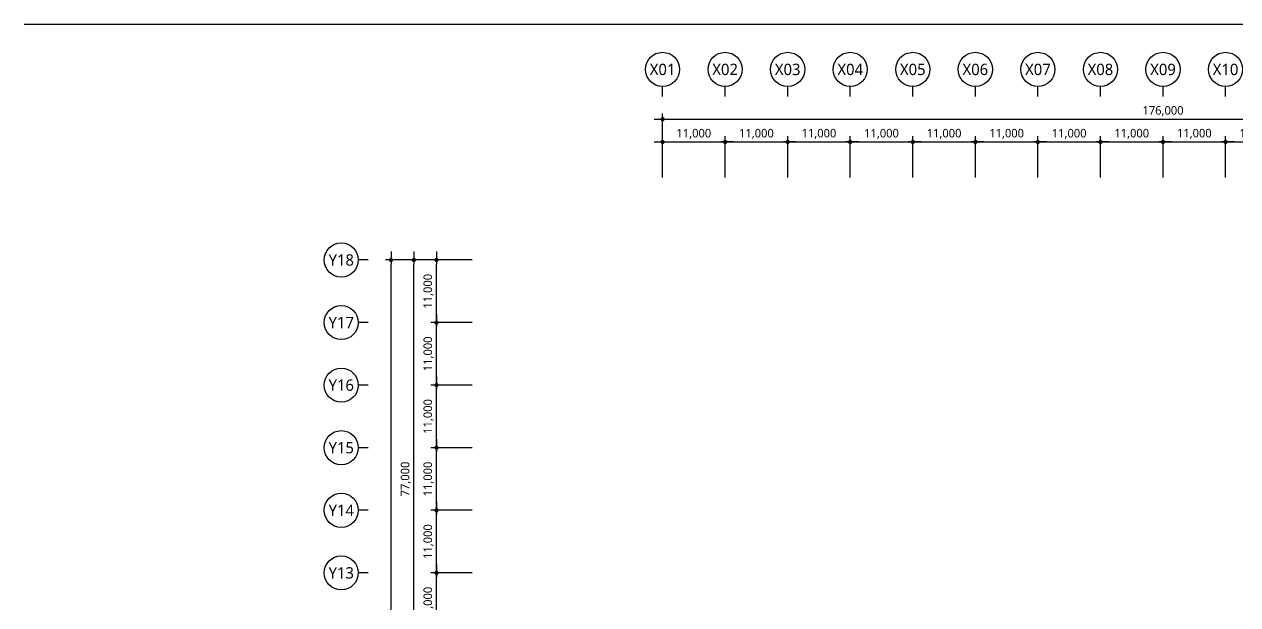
# Model space of a CAD drawing. Header units: millimetres. Extents: x 5104319 to 6731528, y 2502930 to 3039130.
# Drawn here: x 5944319 to 6157702, y 2937105 to 3039130 of the extents above; entities that cross this region are included whole.
import ezdxf
from ezdxf.enums import TextEntityAlignment as Align

# ---------------------------------------------------------------- set-up
doc = ezdxf.new("R2010")
doc.units = ezdxf.units.MM
doc.header["$PDMODE"] = 1
doc.layers.get('Defpoints').update_dxf_attribs({"color": 140})
for name, color, linetype, lineweight in [('A-AXIS-BUBL', 7, 'Continuous', 25), ('A-DIMS', 7, 'Continuous', 25), ('A-XXXX-TXT2', 3, 'Continuous', 25)]:
    doc.layers.add(name, color=color, linetype=linetype, lineweight=lineweight)
doc.styles.add('HY울릉도L', font='')
doc.styles.add('맑은고딕', font='malgun.ttf')
doc.styles.get('HY울릉도L').set_extended_font_data('HYwulM')
doc.dimstyles.new('CDIM', dxfattribs={"dimtxt": 3, "dimasz": 1.5, "dimexe": 2, "dimexo": 1, "dimgap": 1, "dimtad": 1, "dimdec": 0, "dimrnd": 0.5, "dimzin": 0, "dimdsep": 32, "dimlunit": 6, "dimtxsty": 'HY울릉도L', "dimblk1": '_CIDOT', "dimblk2": '_CIDOT', "dimsah": 1, "dimcen": 5.5, "dimclrd": 2, "dimclre": 2, "dimclrt": 7, "dimadec": 0, "dimazin": 0, "dimtfac": 1, "dimtdec": 0, "dimtix": 1, "dimtmove": 2, "dimatfit": 1, "dimldrblk": '_CIDOT', "dimfxl": 1, "dimtolj": 1, "dimtzin": 0, "dimlwd": -1, "dimarcsym": 0})

# ---------------------------------------------------------------- blocks, each defined once
blk = doc.blocks.new('_CIDOT')
at = {"color": 0, "linetype": 'ByBlock'}
blk.add_line((2, 0), (-1, 0), dxfattribs=at)
at = {"color": 0, "linetype": 'ByBlock', "const_width": 0.5}
blk.add_lwpolyline([(-0.25, 0, 1), (0.25, 0, 1)], format="xyb", close=True, dxfattribs=at)
blk = doc.blocks.new('*D19')
at = {"layer": 'A-DIMS', "lineweight": -2, "transparency": 16777216}
for p, q in [((93193.01261141337, 186120.5923964353), (85943.01261131186, 186120.5923964353)), ((93193.01261139475, 175120.5923964353), (85943.01261131186, 175120.5923964353))]:
    blk.add_line(p, q, dxfattribs=at)
at = {"layer": 'A-DIMS', "transparency": 16777216}
blk.add_line((86943.01261131186, 175870.5923964353), (86943.01261131186, 185370.5923964353), dxfattribs=at)
at = {"layer": 'Defpoints', "color": 0, "transparency": 16777216}
for p in [(86943.01261131186, 186120.5923964353), (93693.01261141337, 186120.5923964353), (93693.01261139475, 175120.5923964353)]:
    blk.add_point(p, dxfattribs=at)
at = {"layer": 'A-DIMS', "transparency": 16777216, "xscale": 750, "yscale": 750, "zscale": 750}
for p, rotation in [((86943.01261131186, 186120.5923964353), 90), ((86943.01261131186, 175120.5923964353), 270)]:
    blk.add_blockref('_CIDOT', p, dxfattribs=dict(at, rotation=rotation))
at = {"layer": 'A-DIMS', "color": 3, "transparency": 16777216, "insert": (85538.121306964, 180620.5923964354), "char_height": 1500, "attachment_point": 5, "rotation": 90, "style": '맑은고딕'}
blk.add_mtext('\\A1;11,000', dxfattribs=at)
blk = doc.blocks.new('*D20')
at = {"layer": 'A-DIMS', "lineweight": -2, "transparency": 16777216}
for p, q in [((93193.01261139475, 197120.5923964353), (85943.01261129323, 197120.5923964353)), ((93193.01261137612, 186120.5923964353), (85943.01261129323, 186120.5923964353))]:
    blk.add_line(p, q, dxfattribs=at)
at = {"layer": 'A-DIMS', "transparency": 16777216}
blk.add_line((86943.01261129323, 186870.5923964353), (86943.01261129323, 196370.5923964353), dxfattribs=at)
at = {"layer": 'Defpoints', "color": 0, "transparency": 16777216}
for p in [(86943.01261129323, 197120.5923964353), (93693.01261139475, 197120.5923964353), (93693.01261137612, 186120.5923964353)]:
    blk.add_point(p, dxfattribs=at)
at = {"layer": 'A-DIMS', "transparency": 16777216, "xscale": 750, "yscale": 750, "zscale": 750}
for p, rotation in [((86943.01261129323, 197120.5923964353), 90), ((86943.01261129323, 186120.5923964353), 270)]:
    blk.add_blockref('_CIDOT', p, dxfattribs=dict(at, rotation=rotation))
at = {"layer": 'A-DIMS', "color": 3, "transparency": 16777216, "insert": (85538.12130694538, 191620.5923964354), "char_height": 1500, "attachment_point": 5, "rotation": 90, "style": '맑은고딕'}
blk.add_mtext('\\A1;11,000', dxfattribs=at)
blk = doc.blocks.new('*D21')
at = {"layer": 'A-DIMS', "lineweight": -2, "transparency": 16777216}
for p, q in [((93193.01261141337, 208120.5923964353), (85943.01261131186, 208120.5923964353)), ((93193.01261139475, 197120.5923964353), (85943.01261131186, 197120.5923964353))]:
    blk.add_line(p, q, dxfattribs=at)
at = {"layer": 'A-DIMS', "transparency": 16777216}
blk.add_line((86943.01261131186, 197870.5923964353), (86943.01261131186, 207370.5923964353), dxfattribs=at)
at = {"layer": 'Defpoints', "color": 0, "transparency": 16777216}
for p in [(86943.01261131186, 208120.5923964353), (93693.01261141337, 208120.5923964353), (93693.01261139475, 197120.5923964353)]:
    blk.add_point(p, dxfattribs=at)
at = {"layer": 'A-DIMS', "transparency": 16777216, "xscale": 750, "yscale": 750, "zscale": 750}
for p, rotation in [((86943.01261131186, 208120.5923964353), 90), ((86943.01261131186, 197120.5923964353), 270)]:
    blk.add_blockref('_CIDOT', p, dxfattribs=dict(at, rotation=rotation))
at = {"layer": 'A-DIMS', "color": 3, "transparency": 16777216, "insert": (85538.121306964, 202620.5923964354), "char_height": 1500, "attachment_point": 5, "rotation": 90, "style": '맑은고딕'}
blk.add_mtext('\\A1;11,000', dxfattribs=at)
blk = doc.blocks.new('*D22')
at = {"layer": 'A-DIMS', "lineweight": -2, "transparency": 16777216}
for p, q in [((93193.012611432, 219120.5923964353), (85943.01261133049, 219120.5923964353)), ((93193.01261141337, 208120.5923964353), (85943.01261133049, 208120.5923964353))]:
    blk.add_line(p, q, dxfattribs=at)
at = {"layer": 'A-DIMS', "transparency": 16777216}
blk.add_line((86943.01261133049, 208870.5923964353), (86943.01261133049, 218370.5923964353), dxfattribs=at)
at = {"layer": 'Defpoints', "color": 0, "transparency": 16777216}
for p in [(86943.01261133049, 219120.5923964353), (93693.012611432, 219120.5923964353), (93693.01261141337, 208120.5923964353)]:
    blk.add_point(p, dxfattribs=at)
at = {"layer": 'A-DIMS', "transparency": 16777216, "xscale": 750, "yscale": 750, "zscale": 750}
for p, rotation in [((86943.01261133049, 219120.5923964353), 90), ((86943.01261133049, 208120.5923964353), 270)]:
    blk.add_blockref('_CIDOT', p, dxfattribs=dict(at, rotation=rotation))
at = {"layer": 'A-DIMS', "color": 3, "transparency": 16777216, "insert": (85538.12130698263, 213620.5923964354), "char_height": 1500, "attachment_point": 5, "rotation": 90, "style": '맑은고딕'}
blk.add_mtext('\\A1;11,000', dxfattribs=at)
blk = doc.blocks.new('*D23')
at = {"layer": 'A-DIMS', "lineweight": -2, "transparency": 16777216}
for p, q in [((93193.01261141337, 230120.5923964353), (85943.01261131186, 230120.5923964353)), ((93193.01261139475, 219120.5923964353), (85943.01261131185, 219120.5923964353))]:
    blk.add_line(p, q, dxfattribs=at)
at = {"layer": 'A-DIMS', "transparency": 16777216}
blk.add_line((86943.01261131185, 219870.5923964353), (86943.01261131185, 229370.5923964353), dxfattribs=at)
at = {"layer": 'Defpoints', "color": 0, "transparency": 16777216}
for p in [(86943.01261131186, 230120.5923964353), (93693.01261141337, 230120.5923964353), (93693.01261139475, 219120.5923964353)]:
    blk.add_point(p, dxfattribs=at)
at = {"layer": 'A-DIMS', "transparency": 16777216, "xscale": 750, "yscale": 750, "zscale": 750}
for p, rotation in [((86943.01261131186, 230120.5923964353), 90), ((86943.01261131185, 219120.5923964353), 270)]:
    blk.add_blockref('_CIDOT', p, dxfattribs=dict(at, rotation=rotation))
at = {"layer": 'A-DIMS', "color": 3, "transparency": 16777216, "insert": (85538.12130696399, 224620.5923964354), "char_height": 1500, "attachment_point": 5, "rotation": 90, "style": '맑은고딕'}
blk.add_mtext('\\A1;11,000', dxfattribs=at)
blk = doc.blocks.new('*D24')
at = {"layer": 'A-DIMS', "lineweight": -2, "transparency": 16777216}
for p, q in [((93193.0126113575, 241120.5923964353), (85943.01261125598, 241120.5923964353)), ((93193.01261133887, 230120.5923964353), (85943.01261125598, 230120.5923964353))]:
    blk.add_line(p, q, dxfattribs=at)
at = {"layer": 'A-DIMS', "transparency": 16777216}
blk.add_line((86943.01261125598, 230870.5923964353), (86943.01261125598, 240370.5923964353), dxfattribs=at)
at = {"layer": 'Defpoints', "color": 0, "transparency": 16777216}
for p in [(86943.01261125598, 241120.5923964353), (93693.0126113575, 241120.5923964353), (93693.01261133887, 230120.5923964353)]:
    blk.add_point(p, dxfattribs=at)
at = {"layer": 'A-DIMS', "transparency": 16777216, "xscale": 750, "yscale": 750, "zscale": 750}
for p, rotation in [((86943.01261125598, 241120.5923964353), 90), ((86943.01261125598, 230120.5923964353), 270)]:
    blk.add_blockref('_CIDOT', p, dxfattribs=dict(at, rotation=rotation))
at = {"layer": 'A-DIMS', "color": 3, "transparency": 16777216, "insert": (85538.12130690811, 235620.5923964354), "char_height": 1500, "attachment_point": 5, "rotation": 90, "style": '맑은고딕'}
blk.add_mtext('\\A1;11,000', dxfattribs=at)
blk = doc.blocks.new('*D26')
at = {"layer": 'A-DIMS', "lineweight": -2, "transparency": 16777216}
for p, q in [((93193.0126113575, 241120.5923964353), (77943.0126113575, 241120.5923964353)), ((93193.01261144038, 45120.59239643509), (77943.01261135745, 45120.5923964351))]:
    blk.add_line(p, q, dxfattribs=at)
at = {"layer": 'A-DIMS', "transparency": 16777216}
blk.add_line((78943.01261135745, 45870.5923964351), (78943.0126113575, 240370.5923964353), dxfattribs=at)
at = {"layer": 'Defpoints', "color": 0, "transparency": 16777216}
for p in [(78943.0126113575, 241120.5923964353), (93693.0126113575, 241120.5923964353), (93693.01261144038, 45120.59239643509)]:
    blk.add_point(p, dxfattribs=at)
at = {"layer": 'A-DIMS', "transparency": 16777216, "xscale": 750, "yscale": 750, "zscale": 750}
for p, rotation in [((78943.0126113575, 241120.5923964353), 90), ((78943.01261135745, 45120.5923964351), 270)]:
    blk.add_blockref('_CIDOT', p, dxfattribs=dict(at, rotation=rotation))
at = {"layer": 'A-DIMS', "color": 3, "transparency": 16777216, "insert": (77538.12130700963, 143120.5923964352), "char_height": 1500, "attachment_point": 5, "rotation": 90, "style": '맑은고딕'}
blk.add_mtext('\\A1;196,000', dxfattribs=at)
blk = doc.blocks.new('*D29')
at = {"layer": 'A-DIMS', "lineweight": -2, "transparency": 16777216}
for p, q in [((93193.0126113575, 241120.5923964353), (81943.01261129323, 241120.5923964353)), ((93193.01261135004, 164120.5923964353), (81943.01261129322, 164120.5923964353))]:
    blk.add_line(p, q, dxfattribs=at)
at = {"layer": 'A-DIMS', "transparency": 16777216}
blk.add_line((82943.01261129322, 164870.5923964353), (82943.01261129323, 240370.5923964353), dxfattribs=at)
at = {"layer": 'Defpoints', "color": 0, "transparency": 16777216}
for p in [(82943.01261129323, 241120.5923964353), (93693.0126113575, 241120.5923964353), (93693.01261135004, 164120.5923964353)]:
    blk.add_point(p, dxfattribs=at)
at = {"layer": 'A-DIMS', "transparency": 16777216, "xscale": 750, "yscale": 750, "zscale": 750}
for p, rotation in [((82943.01261129323, 241120.5923964353), 90), ((82943.01261129322, 164120.5923964353), 270)]:
    blk.add_blockref('_CIDOT', p, dxfattribs=dict(at, rotation=rotation))
at = {"layer": 'A-DIMS', "color": 3, "transparency": 16777216, "insert": (81542.19739390188, 202620.5923964354), "char_height": 1500, "attachment_point": 5, "rotation": 90, "style": '맑은고딕'}
blk.add_mtext('\\A1;77,000', dxfattribs=at)
blk = doc.blocks.new('*D30')
at = {"layer": 'A-DIMS', "lineweight": -2, "transparency": 16777216}
for p, q in [((148693.0126114404, 255620.5923965098), (148693.0126114404, 262870.5923964344)), ((159693.0126114404, 255620.5923964912), (159693.0126114404, 262870.5923964344))]:
    blk.add_line(p, q, dxfattribs=at)
at = {"layer": 'A-DIMS', "transparency": 16777216}
blk.add_line((149443.0126114404, 261870.5923964344), (158943.0126114404, 261870.5923964344), dxfattribs=at)
at = {"layer": 'Defpoints', "color": 0, "transparency": 16777216}
for p in [(159693.0126114404, 261870.5923964344), (148693.0126114404, 255120.5923965098), (159693.0126114404, 255120.5923964912)]:
    blk.add_point(p, dxfattribs=at)
at = {"layer": 'A-DIMS', "transparency": 16777216, "xscale": 750, "yscale": 750, "zscale": 750, "rotation": 180}
blk.add_blockref('_CIDOT', (148693.0126114404, 261870.5923964344), dxfattribs=at)
at = {"layer": 'A-DIMS', "transparency": 16777216, "xscale": 750, "yscale": 750, "zscale": 750}
blk.add_blockref('_CIDOT', (159693.0126114404, 261870.5923964344), dxfattribs=at)
at = {"layer": 'A-DIMS', "color": 3, "transparency": 16777216, "insert": (154193.0126114404, 263275.4837007822), "char_height": 1500, "attachment_point": 5, "style": '맑은고딕'}
blk.add_mtext('\\A1;11,000', dxfattribs=at)
blk = doc.blocks.new('*D31')
at = {"layer": 'A-DIMS', "lineweight": -2, "transparency": 16777216}
for p, q in [((159693.0126114404, 255620.5923964912), (159693.0126114404, 262870.5923964158)), ((170693.0126114404, 255620.5923964726), (170693.0126114404, 262870.5923964158))]:
    blk.add_line(p, q, dxfattribs=at)
at = {"layer": 'A-DIMS', "transparency": 16777216}
blk.add_line((160443.0126114404, 261870.5923964158), (169943.0126114404, 261870.5923964158), dxfattribs=at)
at = {"layer": 'Defpoints', "color": 0, "transparency": 16777216}
for p in [(170693.0126114404, 261870.5923964158), (159693.0126114404, 255120.5923964912), (170693.0126114404, 255120.5923964726)]:
    blk.add_point(p, dxfattribs=at)
at = {"layer": 'A-DIMS', "transparency": 16777216, "xscale": 750, "yscale": 750, "zscale": 750, "rotation": 180}
blk.add_blockref('_CIDOT', (159693.0126114404, 261870.5923964158), dxfattribs=at)
at = {"layer": 'A-DIMS', "transparency": 16777216, "xscale": 750, "yscale": 750, "zscale": 750}
blk.add_blockref('_CIDOT', (170693.0126114404, 261870.5923964158), dxfattribs=at)
at = {"layer": 'A-DIMS', "color": 3, "transparency": 16777216, "insert": (165193.0126114404, 263275.4837007636), "char_height": 1500, "attachment_point": 5, "style": '맑은고딕'}
blk.add_mtext('\\A1;11,000', dxfattribs=at)
blk = doc.blocks.new('*D32')
at = {"layer": 'A-DIMS', "lineweight": -2, "transparency": 16777216}
for p, q in [((170693.0126114404, 255620.5923965098), (170693.0126114404, 262870.5923964344)), ((181693.0126114404, 255620.5923964912), (181693.0126114404, 262870.5923964344))]:
    blk.add_line(p, q, dxfattribs=at)
at = {"layer": 'A-DIMS', "transparency": 16777216}
blk.add_line((171443.0126114404, 261870.5923964344), (180943.0126114404, 261870.5923964344), dxfattribs=at)
at = {"layer": 'Defpoints', "color": 0, "transparency": 16777216}
for p in [(181693.0126114404, 261870.5923964344), (170693.0126114404, 255120.5923965098), (181693.0126114404, 255120.5923964912)]:
    blk.add_point(p, dxfattribs=at)
at = {"layer": 'A-DIMS', "transparency": 16777216, "xscale": 750, "yscale": 750, "zscale": 750, "rotation": 180}
blk.add_blockref('_CIDOT', (170693.0126114404, 261870.5923964344), dxfattribs=at)
at = {"layer": 'A-DIMS', "transparency": 16777216, "xscale": 750, "yscale": 750, "zscale": 750}
blk.add_blockref('_CIDOT', (181693.0126114404, 261870.5923964344), dxfattribs=at)
at = {"layer": 'A-DIMS', "color": 3, "transparency": 16777216, "insert": (176193.0126114404, 263275.4837007822), "char_height": 1500, "attachment_point": 5, "style": '맑은고딕'}
blk.add_mtext('\\A1;11,000', dxfattribs=at)
blk = doc.blocks.new('*D33')
at = {"layer": 'A-DIMS', "lineweight": -2, "transparency": 16777216}
for p, q in [((181693.0126114404, 255620.5923965098), (181693.0126114404, 262870.5923964344)), ((192693.0126114404, 255620.5923964912), (192693.0126114404, 262870.5923964344))]:
    blk.add_line(p, q, dxfattribs=at)
at = {"layer": 'A-DIMS', "transparency": 16777216}
blk.add_line((182443.0126114404, 261870.5923964344), (191943.0126114404, 261870.5923964344), dxfattribs=at)
at = {"layer": 'Defpoints', "color": 0, "transparency": 16777216}
for p in [(192693.0126114404, 261870.5923964344), (181693.0126114404, 255120.5923965098), (192693.0126114404, 255120.5923964912)]:
    blk.add_point(p, dxfattribs=at)
at = {"layer": 'A-DIMS', "transparency": 16777216, "xscale": 750, "yscale": 750, "zscale": 750, "rotation": 180}
blk.add_blockref('_CIDOT', (181693.0126114404, 261870.5923964344), dxfattribs=at)
at = {"layer": 'A-DIMS', "transparency": 16777216, "xscale": 750, "yscale": 750, "zscale": 750}
blk.add_blockref('_CIDOT', (192693.0126114404, 261870.5923964344), dxfattribs=at)
at = {"layer": 'A-DIMS', "color": 3, "transparency": 16777216, "insert": (187193.0126114404, 263275.4837007822), "char_height": 1500, "attachment_point": 5, "style": '맑은고딕'}
blk.add_mtext('\\A1;11,000', dxfattribs=at)
blk = doc.blocks.new('*D34')
at = {"layer": 'A-DIMS', "lineweight": -2, "transparency": 16777216}
for p, q in [((192693.0126114404, 255620.5923964912), (192693.0126114404, 262870.5923964158)), ((203693.0126114404, 255620.5923964726), (203693.0126114404, 262870.5923964158))]:
    blk.add_line(p, q, dxfattribs=at)
at = {"layer": 'A-DIMS', "transparency": 16777216}
blk.add_line((193443.0126114404, 261870.5923964158), (202943.0126114404, 261870.5923964158), dxfattribs=at)
at = {"layer": 'Defpoints', "color": 0, "transparency": 16777216}
for p in [(203693.0126114404, 261870.5923964158), (192693.0126114404, 255120.5923964912), (203693.0126114404, 255120.5923964726)]:
    blk.add_point(p, dxfattribs=at)
at = {"layer": 'A-DIMS', "transparency": 16777216, "xscale": 750, "yscale": 750, "zscale": 750, "rotation": 180}
blk.add_blockref('_CIDOT', (192693.0126114404, 261870.5923964158), dxfattribs=at)
at = {"layer": 'A-DIMS', "transparency": 16777216, "xscale": 750, "yscale": 750, "zscale": 750}
blk.add_blockref('_CIDOT', (203693.0126114404, 261870.5923964158), dxfattribs=at)
at = {"layer": 'A-DIMS', "color": 3, "transparency": 16777216, "insert": (198193.0126114404, 263275.4837007636), "char_height": 1500, "attachment_point": 5, "style": '맑은고딕'}
blk.add_mtext('\\A1;11,000', dxfattribs=at)
blk = doc.blocks.new('*D35')
at = {"layer": 'A-DIMS', "lineweight": -2, "transparency": 16777216}
for p, q in [((203693.0126114404, 255620.5923965098), (203693.0126114404, 262870.5923964344)), ((214693.0126114404, 255620.5923964912), (214693.0126114404, 262870.5923964344))]:
    blk.add_line(p, q, dxfattribs=at)
at = {"layer": 'A-DIMS', "transparency": 16777216}
blk.add_line((204443.0126114404, 261870.5923964344), (213943.0126114404, 261870.5923964344), dxfattribs=at)
at = {"layer": 'Defpoints', "color": 0, "transparency": 16777216}
for p in [(214693.0126114404, 261870.5923964344), (203693.0126114404, 255120.5923965098), (214693.0126114404, 255120.5923964912)]:
    blk.add_point(p, dxfattribs=at)
at = {"layer": 'A-DIMS', "transparency": 16777216, "xscale": 750, "yscale": 750, "zscale": 750, "rotation": 180}
blk.add_blockref('_CIDOT', (203693.0126114404, 261870.5923964344), dxfattribs=at)
at = {"layer": 'A-DIMS', "transparency": 16777216, "xscale": 750, "yscale": 750, "zscale": 750}
blk.add_blockref('_CIDOT', (214693.0126114404, 261870.5923964344), dxfattribs=at)
at = {"layer": 'A-DIMS', "color": 3, "transparency": 16777216, "insert": (209193.0126114404, 263275.4837007822), "char_height": 1500, "attachment_point": 5, "style": '맑은고딕'}
blk.add_mtext('\\A1;11,000', dxfattribs=at)
blk = doc.blocks.new('*D36')
at = {"layer": 'A-DIMS', "lineweight": -2, "transparency": 16777216}
for p, q in [((214693.0126114404, 255620.5923964912), (214693.0126114404, 262870.5923964158)), ((225693.0126114404, 255620.5923964726), (225693.0126114404, 262870.5923964158))]:
    blk.add_line(p, q, dxfattribs=at)
at = {"layer": 'A-DIMS', "transparency": 16777216}
blk.add_line((215443.0126114404, 261870.5923964158), (224943.0126114404, 261870.5923964158), dxfattribs=at)
at = {"layer": 'Defpoints', "color": 0, "transparency": 16777216}
for p in [(225693.0126114404, 261870.5923964158), (214693.0126114404, 255120.5923964912), (225693.0126114404, 255120.5923964726)]:
    blk.add_point(p, dxfattribs=at)
at = {"layer": 'A-DIMS', "transparency": 16777216, "xscale": 750, "yscale": 750, "zscale": 750, "rotation": 180}
blk.add_blockref('_CIDOT', (214693.0126114404, 261870.5923964158), dxfattribs=at)
at = {"layer": 'A-DIMS', "transparency": 16777216, "xscale": 750, "yscale": 750, "zscale": 750}
blk.add_blockref('_CIDOT', (225693.0126114404, 261870.5923964158), dxfattribs=at)
at = {"layer": 'A-DIMS', "color": 3, "transparency": 16777216, "insert": (220193.0126114404, 263275.4837007636), "char_height": 1500, "attachment_point": 5, "style": '맑은고딕'}
blk.add_mtext('\\A1;11,000', dxfattribs=at)
blk = doc.blocks.new('*D37')
at = {"layer": 'A-DIMS', "lineweight": -2, "transparency": 16777216}
for p, q in [((225693.0126114404, 255620.5923964726), (225693.0126114404, 262870.5923963971)), ((236693.0126114404, 255620.592396454), (236693.0126114404, 262870.5923963971))]:
    blk.add_line(p, q, dxfattribs=at)
at = {"layer": 'A-DIMS', "transparency": 16777216}
blk.add_line((226443.0126114404, 261870.5923963971), (235943.0126114404, 261870.5923963971), dxfattribs=at)
at = {"layer": 'Defpoints', "color": 0, "transparency": 16777216}
for p in [(236693.0126114404, 261870.5923963971), (225693.0126114404, 255120.5923964726), (236693.0126114404, 255120.592396454)]:
    blk.add_point(p, dxfattribs=at)
at = {"layer": 'A-DIMS', "transparency": 16777216, "xscale": 750, "yscale": 750, "zscale": 750, "rotation": 180}
blk.add_blockref('_CIDOT', (225693.0126114404, 261870.5923963971), dxfattribs=at)
at = {"layer": 'A-DIMS', "transparency": 16777216, "xscale": 750, "yscale": 750, "zscale": 750}
blk.add_blockref('_CIDOT', (236693.0126114404, 261870.5923963971), dxfattribs=at)
at = {"layer": 'A-DIMS', "color": 3, "transparency": 16777216, "insert": (231193.0126114404, 263275.483700745), "char_height": 1500, "attachment_point": 5, "style": '맑은고딕'}
blk.add_mtext('\\A1;11,000', dxfattribs=at)
blk = doc.blocks.new('*D43')
at = {"layer": 'A-DIMS', "lineweight": -2, "transparency": 16777216}
for p, q in [((126693.0126114404, 255620.5923965098), (126693.0126114404, 266870.5923965471)), ((302693.0126114404, 255620.5923965098), (302693.0126114404, 266870.5923965471))]:
    blk.add_line(p, q, dxfattribs=at)
at = {"layer": 'A-DIMS', "transparency": 16777216}
blk.add_line((127443.0126114404, 265870.5923965471), (301943.0126114404, 265870.5923965471), dxfattribs=at)
at = {"layer": 'Defpoints', "color": 0, "transparency": 16777216}
for p in [(302693.0126114404, 265870.5923965471), (126693.0126114404, 255120.5923965098), (302693.0126114404, 255120.5923965098)]:
    blk.add_point(p, dxfattribs=at)
at = {"layer": 'A-DIMS', "transparency": 16777216, "xscale": 750, "yscale": 750, "zscale": 750, "rotation": 180}
blk.add_blockref('_CIDOT', (126693.0126114404, 265870.5923965471), dxfattribs=at)
at = {"layer": 'A-DIMS', "transparency": 16777216, "xscale": 750, "yscale": 750, "zscale": 750}
blk.add_blockref('_CIDOT', (302693.0126114404, 265870.5923965471), dxfattribs=at)
at = {"layer": 'A-DIMS', "color": 3, "transparency": 16777216, "insert": (214693.0126114404, 267275.4837008949), "char_height": 1500, "attachment_point": 5, "style": '맑은고딕'}
blk.add_mtext('\\A1;176,000', dxfattribs=at)
blk = doc.blocks.new('*D45')
at = {"layer": 'A-DIMS', "lineweight": -2, "transparency": 16777216}
for p, q in [((126693.0126114404, 255620.5923965471), (126693.0126114404, 262870.5923964716)), ((137693.0126114404, 255620.5923965285), (137693.0126114404, 262870.5923964716))]:
    blk.add_line(p, q, dxfattribs=at)
at = {"layer": 'A-DIMS', "transparency": 16777216}
blk.add_line((127443.0126114404, 261870.5923964716), (136943.0126114404, 261870.5923964716), dxfattribs=at)
at = {"layer": 'Defpoints', "color": 0, "transparency": 16777216}
for p in [(137693.0126114404, 261870.5923964716), (126693.0126114404, 255120.5923965471), (137693.0126114404, 255120.5923965285)]:
    blk.add_point(p, dxfattribs=at)
at = {"layer": 'A-DIMS', "transparency": 16777216, "xscale": 750, "yscale": 750, "zscale": 750, "rotation": 180}
blk.add_blockref('_CIDOT', (126693.0126114404, 261870.5923964716), dxfattribs=at)
at = {"layer": 'A-DIMS', "transparency": 16777216, "xscale": 750, "yscale": 750, "zscale": 750}
blk.add_blockref('_CIDOT', (137693.0126114404, 261870.5923964716), dxfattribs=at)
at = {"layer": 'A-DIMS', "color": 3, "transparency": 16777216, "insert": (132193.0126114404, 263275.4837008195), "char_height": 1500, "attachment_point": 5, "style": '맑은고딕'}
blk.add_mtext('\\A1;11,000', dxfattribs=at)
blk = doc.blocks.new('*D46')
at = {"layer": 'A-DIMS', "lineweight": -2, "transparency": 16777216}
for p, q in [((137693.0126114404, 255620.5923965285), (137693.0126114404, 262870.592396453)), ((148693.0126114404, 255620.5923965098), (148693.0126114404, 262870.592396453))]:
    blk.add_line(p, q, dxfattribs=at)
at = {"layer": 'A-DIMS', "transparency": 16777216}
blk.add_line((138443.0126114404, 261870.592396453), (147943.0126114404, 261870.592396453), dxfattribs=at)
at = {"layer": 'Defpoints', "color": 0, "transparency": 16777216}
for p in [(148693.0126114404, 261870.592396453), (137693.0126114404, 255120.5923965285), (148693.0126114404, 255120.5923965098)]:
    blk.add_point(p, dxfattribs=at)
at = {"layer": 'A-DIMS', "transparency": 16777216, "xscale": 750, "yscale": 750, "zscale": 750, "rotation": 180}
blk.add_blockref('_CIDOT', (137693.0126114404, 261870.592396453), dxfattribs=at)
at = {"layer": 'A-DIMS', "transparency": 16777216, "xscale": 750, "yscale": 750, "zscale": 750}
blk.add_blockref('_CIDOT', (148693.0126114404, 261870.592396453), dxfattribs=at)
at = {"layer": 'A-DIMS', "color": 3, "transparency": 16777216, "insert": (143193.0126114404, 263275.4837008009), "char_height": 1500, "attachment_point": 5, "style": '맑은고딕'}
blk.add_mtext('\\A1;11,000', dxfattribs=at)
blk = doc.blocks.new('DIM(210222)')
for p, q in [((126693.0126114404, 269870.5923965471), (126693.0126114404, 271620.5923965471)), ((137693.0126114404, 269870.5923965285), (137693.0126114404, 271620.5923965285)), ((148693.0126114404, 269870.5923965098), (148693.0126114404, 271620.5923965098)), ((159693.0126114404, 269870.5923965471), (159693.0126114404, 271620.5923965471)), ((170693.0126114404, 269870.5923965471), (170693.0126114404, 271620.5923965471)), ((181693.0126114404, 269870.5923965471), (181693.0126114404, 271620.5923965471)), ((192693.0126114404, 269870.5923965471), (192693.0126114404, 271620.5923965471)), ((203693.0126114404, 269870.5923965471), (203693.0126114404, 271620.5923965471)), ((214693.0126114404, 269870.5923965285), (214693.0126114404, 271620.5923965285)), ((225693.0126114404, 269870.5923965098), (225693.0126114404, 271620.5923965098)), ((74943.01261159964, 241120.5923964344), (73193.01261159964, 241120.5923964344)), ((74943.01261158101, 230120.5923964344), (73193.01261158101, 230120.5923964344)), ((74943.01261156239, 219120.5923964344), (73193.01261156239, 219120.5923964344)), ((74943.01261154376, 208120.5923964344), (73193.01261154376, 208120.5923964344)), ((74943.01261152513, 197120.5923964344), (73193.01261152513, 197120.5923964344)), ((74943.0126115065, 186120.5923964344), (73193.0126115065, 186120.5923964344))]:
    blk.add_line(p, q)
at = {"layer": 'A-AXIS-BUBL', "ltscale": 0.2}
for centre in [(126693.0126114404, 274620.5923965471), (137693.0126114404, 274620.5923965285), (148693.0126114404, 274620.5923965098), (159693.0126114404, 274620.5923965471), (170693.0126114404, 274620.5923965471), (181693.0126114404, 274620.5923965471), (192693.0126114404, 274620.5923965471), (203693.0126114404, 274620.5923965471), (214693.0126114404, 274620.5923965285), (225693.0126114404, 274620.5923965098), (70193.01261159964, 241120.5923964344), (70193.01261158101, 230120.5923964344), (70193.01261156239, 219120.5923964344), (70193.01261154376, 208120.5923964344), (70193.01261152513, 197120.5923964344), (70193.0126115065, 186120.5923964344)]:
    blk.add_circle(centre, 3000.000030000308, dxfattribs=at)
at = {"layer": 'A-XXXX-TXT2', "ltscale": 0.2, "style": '맑은고딕'}
for s, p in [('X01', (126693.0126114404, 274620.5923965471)), ('X02', (137693.0126114404, 274620.5923965285)), ('X03', (148693.0126114404, 274620.5923965098)), ('X04', (159693.0126114404, 274620.5923965471)), ('X05', (170693.0126114404, 274620.5923965471)), ('X06', (181693.0126114404, 274620.5923965471)), ('X07', (192693.0126114404, 274620.5923965471)), ('X08', (203693.0126114404, 274620.5923965471)), ('X09', (214693.0126114404, 274620.5923965285)), ('X10', (225693.0126114404, 274620.5923965098)), ('Y18', (70193.01261159964, 241120.5923964344)), ('Y17', (70193.01261158101, 230120.5923964344)), ('Y16', (70193.01261156239, 219120.5923964344)), ('Y15', (70193.01261154376, 208120.5923964344)), ('Y14', (70193.01261152513, 197120.5923964344)), ('Y13', (70193.0126115065, 186120.5923964344))]:
    blk.add_text(s, height=2000.000020000205, dxfattribs=at).set_placement(p, align=Align.MIDDLE)
at = {"layer": 'A-DIMS'}
for p1, p2, distance, picture, middle in [((126693.0126114404, 255120.5923965098), (302693.0126114404, 255120.5923965098), 10750.000000037282, '*D43', (214693.0126114404, 267275.4837008949)), ((126693.0126114404, 255120.5923965471), (137693.0126114404, 255120.5923965285), 6749.999999943103, '*D45', (132193.0126114404, 263275.4837008195)), ((137693.0126114404, 255120.5923965285), (148693.0126114404, 255120.5923965098), 6749.99999994319, '*D46', (143193.0126114404, 263275.4837008009)), ((148693.0126114404, 255120.5923965098), (159693.0126114404, 255120.5923964912), 6749.99999994319, '*D30', (154193.0126114404, 263275.4837007822)), ((159693.0126114404, 255120.5923964912), (170693.0126114404, 255120.5923964726), 6749.99999994319, '*D31', (165193.0126114404, 263275.4837007636)), ((170693.0126114404, 255120.5923965098), (181693.0126114404, 255120.5923964912), 6749.99999994319, '*D32', (176193.0126114404, 263275.4837007822)), ((181693.0126114404, 255120.5923965098), (192693.0126114404, 255120.5923964912), 6749.99999994319, '*D33', (187193.0126114404, 263275.4837007822)), ((192693.0126114404, 255120.5923964912), (203693.0126114404, 255120.5923964726), 6749.99999994319, '*D34', (198193.0126114404, 263275.4837007636)), ((203693.0126114404, 255120.5923965098), (214693.0126114404, 255120.5923964912), 6749.99999994319, '*D35', (209193.0126114404, 263275.4837007822)), ((214693.0126114404, 255120.5923964912), (225693.0126114404, 255120.5923964726), 6749.99999994319, '*D36', (220193.0126114404, 263275.4837007636)), ((225693.0126114404, 255120.5923964726), (236693.0126114404, 255120.592396454), 6749.999999943103, '*D37', (231193.0126114404, 263275.483700745)), ((93693.01261144038, 45120.59239643509), (93693.0126113575, 241120.5923964353), 14750.000000000002, '*D26', (77538.12130700963, 143120.5923964352)), ((93693.01261135004, 164120.5923964353), (93693.0126113575, 241120.5923964353), 10750.000000064261, '*D29', (81542.19739390188, 202620.5923964354)), ((93693.01261133887, 230120.5923964353), (93693.0126113575, 241120.5923964353), 6750.000000101515, '*D24', (85538.12130690811, 235620.5923964354)), ((93693.01261139475, 219120.5923964353), (93693.01261141337, 230120.5923964353), 6750.000000101515, '*D23', (85538.12130696399, 224620.5923964354)), ((93693.01261141337, 208120.5923964353), (93693.012611432, 219120.5923964353), 6750.000000101515, '*D22', (85538.12130698263, 213620.5923964354)), ((93693.01261139475, 197120.5923964353), (93693.01261141337, 208120.5923964353), 6750.000000101515, '*D21', (85538.121306964, 202620.5923964354)), ((93693.01261137612, 186120.5923964353), (93693.01261139475, 197120.5923964353), 6750.000000101515, '*D20', (85538.12130694538, 191620.5923964354)), ((93693.01261139475, 175120.5923964353), (93693.01261141337, 186120.5923964353), 6750.000000101515, '*D19', (85538.121306964, 180620.5923964354))]:
    dim = blk.add_aligned_dim(p1=p1, p2=p2, distance=distance, dimstyle='CDIM', override={"dimscale": 500, "dimtxsty": '맑은고딕', "dimclrd": 256, "dimclre": 256, "dimclrt": 3}, dxfattribs=at)
    dim.commit()
    dim.dimension.update_dxf_attribs({"geometry": picture, "text_midpoint": middle})

msp = doc.modelspace()

# ---------------------------------------------------------------- linework, layer by layer
msp.add_line((5944318.796908957, 3039130.214301571), (6663068.796973777, 3039130.214301571))

# ---------------------------------------------------------------- block references
msp.add_blockref('DIM(210222)', (5929868.796917148, 2756580.214301757))

doc.saveas('drawing.dxf')
